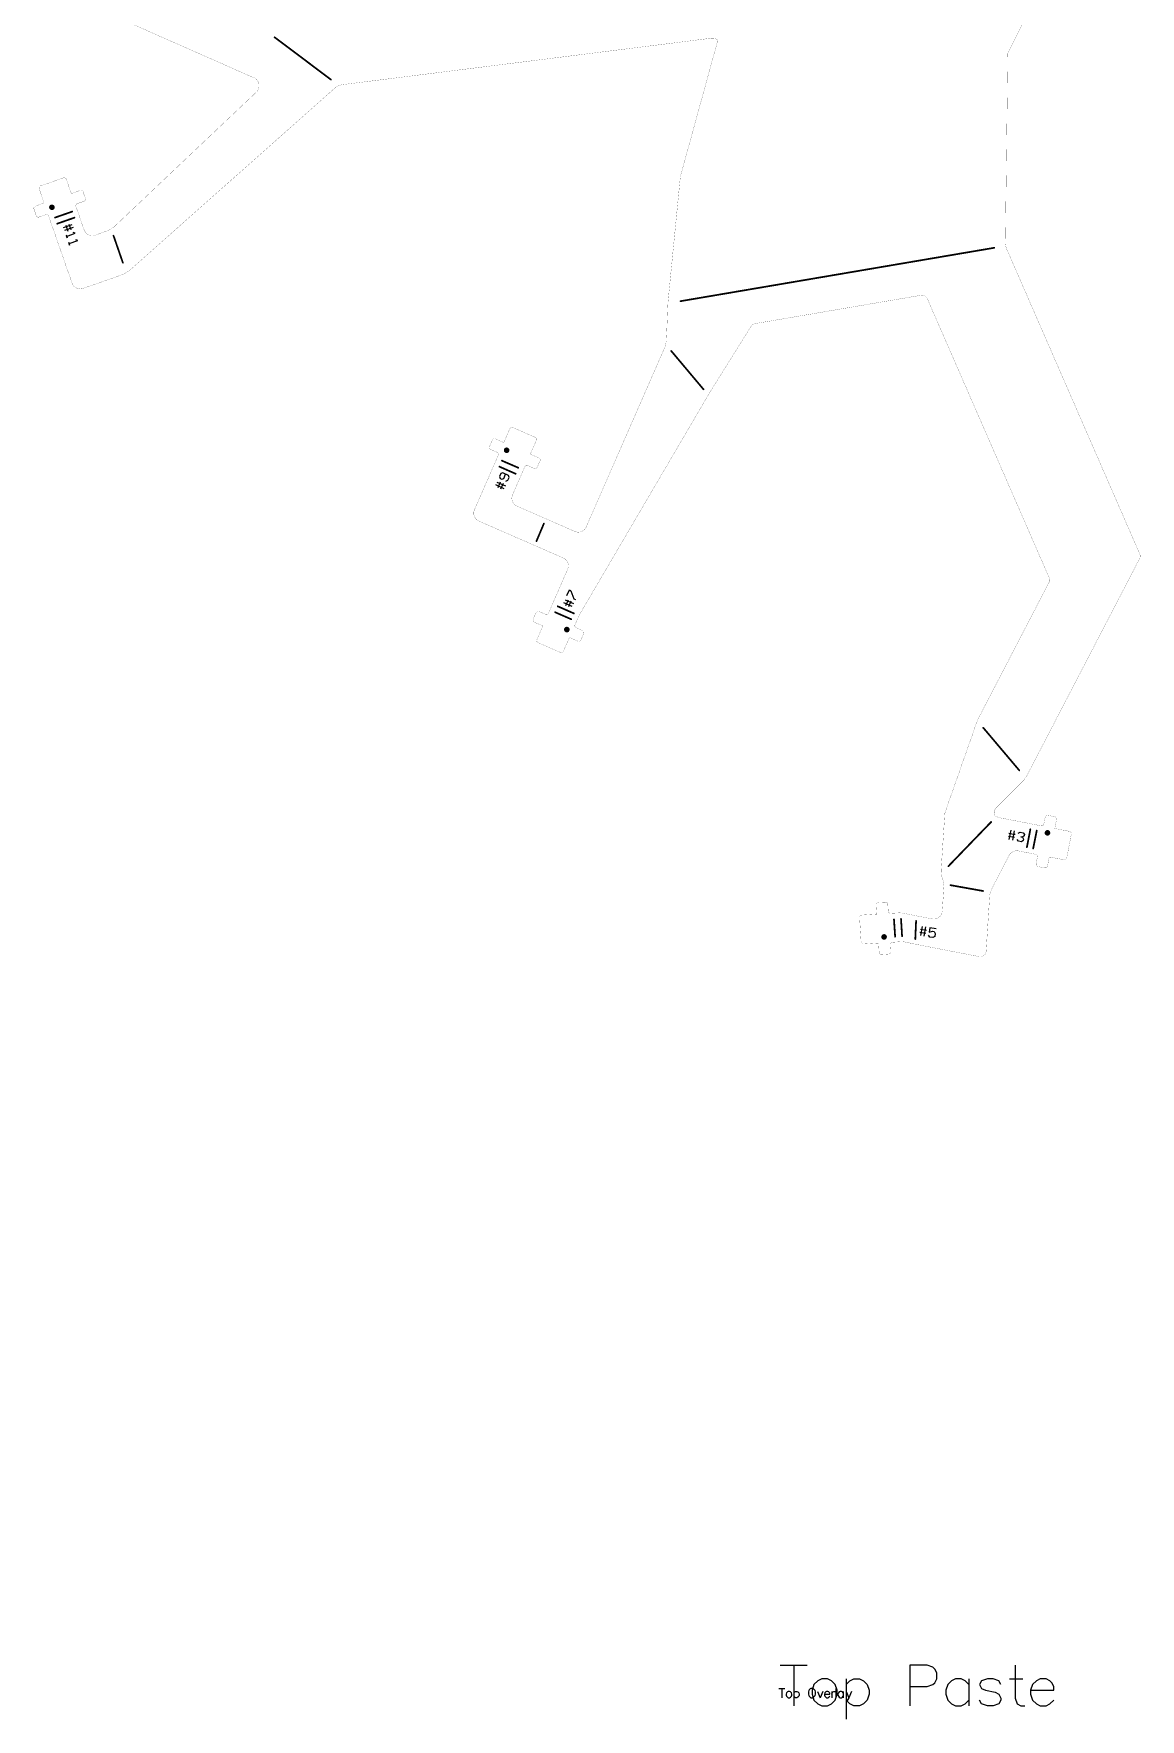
# Model space of a CAD drawing. Extents: x 325 to 617, y 85 to 372.
# Drawn here: x 325.1 to 420.7, y 84.9 to 230.5 of the extents above; entities that cross this region are included whole.
import ezdxf

# ---------------------------------------------------------------- set-up
doc = ezdxf.new("R2010")
doc.units = 0
for name, color, linetype in [('MECHANICAL1', 6, 'CONTINUOUS'), ('TOPOVERLAY', 2, 'CONTINUOUS'), ('TOPPASTE', 8, 'CONTINUOUS')]:
    doc.layers.add(name, color=color, linetype=linetype)

msp = doc.modelspace()

# ---------------------------------------------------------------- linework, layer by layer
at = {"layer": 'MECHANICAL1', "const_width": 0.0127}
for points in [[(409.28, 228.93), (412.02, 234.42)], [(329.79, 233.01), (344.1, 226.69)], [(351.64, 226.08), (383.49, 230.09)], [(383.49, 230.09), (383.92, 230.07)], [(383.92, 230.07), (384, 230.05)], [(380.94, 218.15), (384.14, 229.8)], [(409.01, 212.35), (409.22, 228.71)], [(333.35, 210.03), (351.26, 225.94)], [(351.26, 225.94), (351.64, 226.08)], [(332.03, 213.81), (344.32, 225.45)], [(325.56, 217.1), (325.98, 215.87)], [(325.68, 217.35), (327.66, 218.04)], [(327.91, 217.92), (328.34, 216.69)], [(328.34, 216.69), (329.1, 216.96)], [(379.88, 207.38), (380.94, 218.15)], [(325.23, 215.6), (325.98, 215.87)], [(328.74, 215.56), (329.44, 213.55)], [(328.86, 215.82), (329.43, 216.01)], [(329.35, 216.84), (329.55, 216.27)], [(325.11, 215.35), (325.3, 214.78)], [(325.56, 214.66), (326.13, 214.86)], [(326.38, 214.74), (328.4, 208.95)], [(330.4, 213.09), (331.53, 213.49)], [(331.53, 213.49), (332.03, 213.81)], [(409.01, 212.35), (409.07, 212.02)], [(409.07, 212.02), (420.61, 185.57)], [(329.36, 208.49), (332.85, 209.72)], [(332.85, 209.72), (333.35, 210.03)], [(379.76, 204.67), (379.86, 207.03)], [(379.86, 207.03), (379.88, 207.38)], [(387.39, 205.45), (401.73, 207.9)], [(402.27, 207.6), (412.79, 183.51)], [(379.64, 203.5), (379.72, 203.93)], [(379.72, 203.93), (379.76, 204.67)], [(383.44, 199.44), (387.05, 205.22)], [(372.81, 187.89), (379.64, 203.5)], [(372.24, 180.33), (383.26, 199.13)], [(383.26, 199.13), (383.44, 199.44)], [(364.46, 194.84), (364.7, 195.39)], [(364.96, 195.5), (365.69, 195.18)], [(365.69, 195.18), (366.21, 196.37)], [(366.48, 196.47), (368.4, 195.63)], [(367.98, 194.17), (368.5, 195.37)], [(363.16, 189.38), (365.21, 194.08)], [(364.56, 194.58), (365.11, 194.34)], [(367.98, 194.17), (368.72, 193.85)], [(366.45, 190.67), (367.5, 193.08)], [(367.77, 193.18), (368.32, 192.94)], [(368.58, 193.04), (368.82, 193.59)], [(366.84, 189.68), (371.82, 187.5)], [(363.54, 188.39), (370.82, 185.21)], [(410.83, 166.33), (420.6, 185.14)], [(369.55, 180.44), (371.2, 184.22)], [(406.68, 171.35), (412.77, 183.08)], [(368.74, 180.58), (369.29, 180.34)], [(368.23, 179.93), (368.47, 180.48)], [(368.33, 179.66), (369.07, 179.34)], [(368.55, 178.15), (369.07, 179.34)], [(371.84, 179.44), (372.14, 180.12)], [(371.94, 179.18), (372.49, 178.94)], [(372.14, 180.12), (372.24, 180.33)], [(368.65, 177.89), (370.57, 177.05)], [(370.84, 177.15), (371.36, 178.34)], [(371.36, 178.34), (372.09, 178.02)], [(372.35, 178.12), (372.59, 178.67)], [(403.8, 163.22), (406.53, 170.99)], [(406.53, 170.99), (406.68, 171.35)], [(408.19, 163.59), (410.63, 166.04)], [(410.63, 166.04), (410.83, 166.33)], [(403.46, 158.2), (403.78, 163.09)], [(408.15, 162.92), (408.44, 162.78)], [(408.44, 162.78), (412.1, 162.07)], [(412.33, 162.22), (412.45, 162.81)], [(412.68, 162.97), (413.27, 162.86)], [(413.28, 161.84), (413.43, 162.62)], [(413.28, 161.84), (414.55, 161.59)], [(414.31, 159.29), (414.71, 161.36)], [(407.78, 156.51), (409.33, 159.51)], [(410.14, 159.9), (411.62, 159.61)], [(411.67, 158.79), (411.78, 159.38)], [(412.65, 158.6), (412.8, 159.38)], [(412.8, 159.38), (414.08, 159.14)], [(403.46, 158.2), (403.49, 157.81)], [(403.49, 157.81), (403.64, 157.31)], [(403.64, 157.31), (403.71, 156.87)], [(411.82, 158.55), (412.41, 158.44)], [(403.56, 154.71), (403.71, 156.87)], [(407.35, 151.23), (407.66, 156.1)], [(407.66, 156.1), (407.78, 156.51)], [(396.61, 154.36), (397.91, 154.44)], [(397.86, 155.23), (397.91, 154.44)], [(398.05, 155.45), (398.65, 155.48)], [(398.86, 155.29), (398.89, 154.7)], [(399.11, 154.51), (399.84, 154.55)], [(399.84, 154.55), (400.08, 154.54)], [(400.08, 154.54), (401.23, 154.31)], [(396.42, 154.14), (396.55, 152.05)], [(401.23, 154.31), (401.45, 154.27)], [(401.45, 154.27), (402.67, 154.03)], [(396.76, 151.86), (398.06, 151.94)], [(398.06, 151.94), (398.11, 151.14)], [(399.07, 151.8), (399.11, 151.2)], [(399.26, 152.01), (399.99, 152.06)], [(399.99, 152.06), (400.23, 152.05)], [(400.23, 152.05), (401.07, 151.88)], [(401.07, 151.88), (401.29, 151.83)], [(401.29, 151.83), (406.75, 150.77)], [(398.32, 150.95), (398.92, 150.99)]]:
    msp.add_lwpolyline(points, dxfattribs=at)
at = {"layer": 'MECHANICAL1', "const_width": 0.00635}
for points in [[(383.49, 230.09, 1), (383.5, 230.09, 1)], [(383.49, 230.09, 1), (383.5, 230.09, 1)], [(383.92, 230.07, 1), (383.93, 230.07, 1)], [(383.92, 230.07, 1), (383.93, 230.07, 1)], [(384, 230.05, 1), (384.01, 230.05, 1)], [(384, 230.05, 1), (384.01, 230.05, 1)], [(384.14, 229.8, 1), (384.15, 229.8, 1)], [(384.14, 229.8, 1), (384.15, 229.8, 1)], [(409.22, 228.71, 1), (409.23, 228.71, 1)], [(409.22, 228.71, 1), (409.23, 228.71, 1)], [(409.27, 228.93, 1), (409.28, 228.93, 1)], [(409.27, 228.93, 1), (409.28, 228.93, 1)], [(344.1, 226.69, 1), (344.11, 226.69, 1)], [(344.1, 226.69, 1), (344.11, 226.69, 1)], [(351.26, 225.94, 1), (351.26, 225.94, 1)], [(351.26, 225.94, 1), (351.26, 225.94, 1)], [(351.63, 226.08, 1), (351.64, 226.08, 1)], [(351.63, 226.08, 1), (351.64, 226.08, 1)], [(344.31, 225.45, 1), (344.32, 225.45, 1)], [(344.31, 225.45, 1), (344.32, 225.45, 1)], [(325.55, 217.1, 1), (325.56, 217.1, 1)], [(325.55, 217.1, 1), (325.56, 217.1, 1)], [(325.67, 217.35, 1), (325.68, 217.35, 1)], [(325.67, 217.35, 1), (325.68, 217.35, 1)], [(327.66, 218.04, 1), (327.66, 218.04, 1)], [(327.66, 218.04, 1), (327.66, 218.04, 1)], [(327.91, 217.92, 1), (327.92, 217.92, 1)], [(327.91, 217.92, 1), (327.92, 217.92, 1)], [(329.1, 216.96, 1), (329.1, 216.96, 1)], [(329.1, 216.96, 1), (329.1, 216.96, 1)], [(380.94, 218.15, 1), (380.95, 218.15, 1)], [(380.94, 218.15, 1), (380.95, 218.15, 1)], [(325.23, 215.6, 1), (325.23, 215.6, 1)], [(325.23, 215.6, 1), (325.23, 215.6, 1)], [(325.98, 215.87, 1), (325.99, 215.87, 1)], [(325.98, 215.87, 1), (325.99, 215.87, 1)], [(328.34, 216.69, 1), (328.35, 216.69, 1)], [(328.34, 216.69, 1), (328.35, 216.69, 1)], [(328.74, 215.56, 1), (328.74, 215.56, 1)], [(328.74, 215.56, 1), (328.74, 215.56, 1)], [(328.86, 215.82, 1), (328.87, 215.82, 1)], [(328.86, 215.82, 1), (328.87, 215.82, 1)], [(329.35, 216.84, 1), (329.36, 216.84, 1)], [(329.35, 216.84, 1), (329.36, 216.84, 1)], [(329.43, 216.01, 1), (329.43, 216.01, 1)], [(329.43, 216.01, 1), (329.43, 216.01, 1)], [(329.55, 216.27, 1), (329.56, 216.27, 1)], [(329.55, 216.27, 1), (329.56, 216.27, 1)], [(325.1, 215.35, 1), (325.11, 215.35, 1)], [(325.1, 215.35, 1), (325.11, 215.35, 1)], [(325.3, 214.78, 1), (325.31, 214.78, 1)], [(325.3, 214.78, 1), (325.31, 214.78, 1)], [(325.56, 214.66, 1), (325.56, 214.66, 1)], [(325.56, 214.66, 1), (325.56, 214.66, 1)], [(326.12, 214.86, 1), (326.13, 214.86, 1)], [(326.12, 214.86, 1), (326.13, 214.86, 1)], [(326.38, 214.74, 1), (326.38, 214.74, 1)], [(326.38, 214.74, 1), (326.38, 214.74, 1)], [(329.44, 213.55, 1), (329.45, 213.55, 1)], [(329.44, 213.55, 1), (329.45, 213.55, 1)], [(330.39, 213.09, 1), (330.4, 213.09, 1)], [(330.39, 213.09, 1), (330.4, 213.09, 1)], [(331.53, 213.49, 1), (331.53, 213.49, 1)], [(331.53, 213.49, 1), (331.53, 213.49, 1)], [(332.03, 213.81, 1), (332.03, 213.81, 1)], [(332.03, 213.81, 1), (332.03, 213.81, 1)], [(409, 212.35, 1), (409.01, 212.35, 1)], [(409, 212.35, 1), (409.01, 212.35, 1)], [(409.07, 212.02, 1), (409.08, 212.02, 1)], [(409.07, 212.02, 1), (409.08, 212.02, 1)], [(332.85, 209.72, 1), (332.86, 209.72, 1)], [(332.85, 209.72, 1), (332.86, 209.72, 1)], [(333.35, 210.03, 1), (333.36, 210.03, 1)], [(333.35, 210.03, 1), (333.36, 210.03, 1)], [(328.4, 208.95, 1), (328.41, 208.95, 1)], [(328.4, 208.95, 1), (328.41, 208.95, 1)], [(329.36, 208.49, 1), (329.36, 208.49, 1)], [(329.36, 208.49, 1), (329.36, 208.49, 1)], [(379.85, 207.03, 1), (379.86, 207.03, 1)], [(379.85, 207.03, 1), (379.86, 207.03, 1)], [(379.88, 207.38, 1), (379.89, 207.38, 1)], [(379.88, 207.38, 1), (379.89, 207.38, 1)], [(401.73, 207.9, 1), (401.73, 207.9, 1)], [(401.73, 207.9, 1), (401.73, 207.9, 1)], [(402.27, 207.6, 1), (402.27, 207.6, 1)], [(402.27, 207.6, 1), (402.27, 207.6, 1)], [(387.39, 205.45, 1), (387.39, 205.45, 1)], [(387.39, 205.45, 1), (387.39, 205.45, 1)], [(379.72, 203.93, 1), (379.73, 203.93, 1)], [(379.72, 203.93, 1), (379.73, 203.93, 1)], [(379.75, 204.67, 1), (379.76, 204.67, 1)], [(379.75, 204.67, 1), (379.76, 204.67, 1)], [(387.05, 205.22, 1), (387.05, 205.22, 1)], [(387.05, 205.22, 1), (387.05, 205.22, 1)], [(379.64, 203.5, 1), (379.64, 203.5, 1)], [(379.64, 203.5, 1), (379.64, 203.5, 1)], [(383.25, 199.13, 1), (383.26, 199.13, 1)], [(383.25, 199.13, 1), (383.26, 199.13, 1)], [(383.44, 199.44, 1), (383.44, 199.44, 1)], [(383.44, 199.44, 1), (383.44, 199.44, 1)], [(364.69, 195.39, 1), (364.7, 195.39, 1)], [(364.69, 195.39, 1), (364.7, 195.39, 1)], [(364.96, 195.5, 1), (364.96, 195.5, 1)], [(364.96, 195.5, 1), (364.96, 195.5, 1)], [(365.69, 195.18, 1), (365.7, 195.18, 1)], [(365.69, 195.18, 1), (365.7, 195.18, 1)], [(366.21, 196.37, 1), (366.22, 196.37, 1)], [(366.21, 196.37, 1), (366.22, 196.37, 1)], [(366.47, 196.47, 1), (366.48, 196.47, 1)], [(366.47, 196.47, 1), (366.48, 196.47, 1)], [(368.4, 195.63, 1), (368.4, 195.63, 1)], [(368.4, 195.63, 1), (368.4, 195.63, 1)], [(368.5, 195.37, 1), (368.51, 195.37, 1)], [(368.5, 195.37, 1), (368.51, 195.37, 1)], [(364.45, 194.84, 1), (364.46, 194.84, 1)], [(364.45, 194.84, 1), (364.46, 194.84, 1)], [(364.56, 194.58, 1), (364.56, 194.58, 1)], [(364.56, 194.58, 1), (364.56, 194.58, 1)], [(365.11, 194.34, 1), (365.11, 194.34, 1)], [(365.11, 194.34, 1), (365.11, 194.34, 1)], [(365.21, 194.08, 1), (365.21, 194.08, 1)], [(365.21, 194.08, 1), (365.21, 194.08, 1)], [(367.98, 194.17, 1), (367.99, 194.17, 1)], [(367.98, 194.17, 1), (367.99, 194.17, 1)], [(368.71, 193.85, 1), (368.72, 193.85, 1)], [(368.71, 193.85, 1), (368.72, 193.85, 1)], [(367.5, 193.08, 1), (367.51, 193.08, 1)], [(367.5, 193.08, 1), (367.51, 193.08, 1)], [(367.76, 193.18, 1), (367.77, 193.18, 1)], [(367.76, 193.18, 1), (367.77, 193.18, 1)], [(368.31, 192.94, 1), (368.32, 192.94, 1)], [(368.31, 192.94, 1), (368.32, 192.94, 1)], [(368.58, 193.04, 1), (368.58, 193.04, 1)], [(368.58, 193.04, 1), (368.58, 193.04, 1)], [(368.82, 193.59, 1), (368.82, 193.59, 1)], [(368.82, 193.59, 1), (368.82, 193.59, 1)], [(363.15, 189.38, 1), (363.16, 189.38, 1)], [(363.15, 189.38, 1), (363.16, 189.38, 1)], [(366.45, 190.67, 1), (366.45, 190.67, 1)], [(366.45, 190.67, 1), (366.45, 190.67, 1)], [(366.83, 189.68, 1), (366.84, 189.68, 1)], [(366.83, 189.68, 1), (366.84, 189.68, 1)], [(363.54, 188.39, 1), (363.55, 188.39, 1)], [(363.54, 188.39, 1), (363.55, 188.39, 1)], [(372.8, 187.89, 1), (372.81, 187.89, 1)], [(372.8, 187.89, 1), (372.81, 187.89, 1)], [(371.82, 187.5, 1), (371.82, 187.5, 1)], [(371.82, 187.5, 1), (371.82, 187.5, 1)], [(370.81, 185.21, 1), (370.82, 185.21, 1)], [(370.81, 185.21, 1), (370.82, 185.21, 1)], [(420.6, 185.14, 1), (420.6, 185.14, 1)], [(420.6, 185.14, 1), (420.6, 185.14, 1)], [(420.61, 185.57, 1), (420.62, 185.57, 1)], [(420.61, 185.57, 1), (420.62, 185.57, 1)], [(371.2, 184.22, 1), (371.21, 184.22, 1)], [(371.2, 184.22, 1), (371.21, 184.22, 1)], [(412.78, 183.51, 1), (412.79, 183.51, 1)], [(412.78, 183.51, 1), (412.79, 183.51, 1)], [(412.77, 183.08, 1), (412.77, 183.08, 1)], [(412.77, 183.08, 1), (412.77, 183.08, 1)], [(368.73, 180.58, 1), (368.74, 180.58, 1)], [(368.73, 180.58, 1), (368.74, 180.58, 1)], [(368.23, 179.93, 1), (368.23, 179.93, 1)], [(368.23, 179.93, 1), (368.23, 179.93, 1)], [(368.33, 179.66, 1), (368.34, 179.66, 1)], [(368.33, 179.66, 1), (368.34, 179.66, 1)], [(368.47, 180.48, 1), (368.48, 180.48, 1)], [(368.47, 180.48, 1), (368.48, 180.48, 1)], [(369.06, 179.34, 1), (369.07, 179.34, 1)], [(369.06, 179.34, 1), (369.07, 179.34, 1)], [(369.28, 180.34, 1), (369.29, 180.34, 1)], [(369.28, 180.34, 1), (369.29, 180.34, 1)], [(369.55, 180.44, 1), (369.55, 180.44, 1)], [(369.55, 180.44, 1), (369.55, 180.44, 1)], [(371.84, 179.44, 1), (371.84, 179.44, 1)], [(371.84, 179.44, 1), (371.84, 179.44, 1)], [(371.94, 179.18, 1), (371.95, 179.18, 1)], [(371.94, 179.18, 1), (371.95, 179.18, 1)], [(372.13, 180.12, 1), (372.14, 180.12, 1)], [(372.13, 180.12, 1), (372.14, 180.12, 1)], [(372.24, 180.33, 1), (372.24, 180.33, 1)], [(372.24, 180.33, 1), (372.24, 180.33, 1)], [(368.54, 178.15, 1), (368.55, 178.15, 1)], [(368.54, 178.15, 1), (368.55, 178.15, 1)], [(368.65, 177.89, 1), (368.65, 177.89, 1)], [(368.65, 177.89, 1), (368.65, 177.89, 1)], [(371.35, 178.34, 1), (371.36, 178.34, 1)], [(371.35, 178.34, 1), (371.36, 178.34, 1)], [(372.09, 178.02, 1), (372.09, 178.02, 1)], [(372.09, 178.02, 1), (372.09, 178.02, 1)], [(372.35, 178.12, 1), (372.36, 178.12, 1)], [(372.35, 178.12, 1), (372.36, 178.12, 1)], [(372.49, 178.94, 1), (372.49, 178.94, 1)], [(372.49, 178.94, 1), (372.49, 178.94, 1)], [(372.59, 178.67, 1), (372.6, 178.67, 1)], [(372.59, 178.67, 1), (372.6, 178.67, 1)], [(370.57, 177.05, 1), (370.58, 177.05, 1)], [(370.57, 177.05, 1), (370.58, 177.05, 1)], [(370.83, 177.15, 1), (370.84, 177.15, 1)], [(370.83, 177.15, 1), (370.84, 177.15, 1)], [(406.53, 170.99, 1), (406.53, 170.99, 1)], [(406.53, 170.99, 1), (406.53, 170.99, 1)], [(406.68, 171.35, 1), (406.68, 171.35, 1)], [(406.68, 171.35, 1), (406.68, 171.35, 1)], [(410.63, 166.04, 1), (410.63, 166.04, 1)], [(410.63, 166.04, 1), (410.63, 166.04, 1)], [(410.83, 166.33, 1), (410.84, 166.33, 1)], [(410.83, 166.33, 1), (410.84, 166.33, 1)], [(403.77, 163.09, 1), (403.78, 163.09, 1)], [(403.77, 163.09, 1), (403.78, 163.09, 1)], [(403.8, 163.22, 1), (403.81, 163.22, 1)], [(403.8, 163.22, 1), (403.81, 163.22, 1)], [(408.19, 163.59, 1), (408.19, 163.59, 1)], [(408.19, 163.59, 1), (408.19, 163.59, 1)], [(408.15, 162.92, 1), (408.16, 162.92, 1)], [(408.15, 162.92, 1), (408.16, 162.92, 1)], [(408.43, 162.78, 1), (408.44, 162.78, 1)], [(408.43, 162.78, 1), (408.44, 162.78, 1)], [(412.1, 162.07, 1), (412.1, 162.07, 1)], [(412.1, 162.07, 1), (412.1, 162.07, 1)], [(412.33, 162.22, 1), (412.34, 162.22, 1)], [(412.33, 162.22, 1), (412.34, 162.22, 1)], [(412.44, 162.81, 1), (412.45, 162.81, 1)], [(412.44, 162.81, 1), (412.45, 162.81, 1)], [(412.68, 162.97, 1), (412.69, 162.97, 1)], [(412.68, 162.97, 1), (412.69, 162.97, 1)], [(413.27, 162.86, 1), (413.27, 162.86, 1)], [(413.27, 162.86, 1), (413.27, 162.86, 1)], [(413.27, 161.84, 1), (413.28, 161.84, 1)], [(413.27, 161.84, 1), (413.28, 161.84, 1)], [(413.43, 162.62, 1), (413.43, 162.62, 1)], [(413.43, 162.62, 1), (413.43, 162.62, 1)], [(414.55, 161.59, 1), (414.56, 161.59, 1)], [(414.55, 161.59, 1), (414.56, 161.59, 1)], [(414.71, 161.36, 1), (414.71, 161.36, 1)], [(414.71, 161.36, 1), (414.71, 161.36, 1)], [(409.32, 159.51, 1), (409.33, 159.51, 1)], [(409.32, 159.51, 1), (409.33, 159.51, 1)], [(410.13, 159.9, 1), (410.14, 159.9, 1)], [(410.13, 159.9, 1), (410.14, 159.9, 1)], [(411.62, 159.61, 1), (411.62, 159.61, 1)], [(411.62, 159.61, 1), (411.62, 159.61, 1)], [(411.66, 158.79, 1), (411.67, 158.79, 1)], [(411.66, 158.79, 1), (411.67, 158.79, 1)], [(411.78, 159.38, 1), (411.78, 159.38, 1)], [(411.78, 159.38, 1), (411.78, 159.38, 1)], [(412.8, 159.38, 1), (412.8, 159.38, 1)], [(412.8, 159.38, 1), (412.8, 159.38, 1)], [(414.07, 159.14, 1), (414.08, 159.14, 1)], [(414.07, 159.14, 1), (414.08, 159.14, 1)], [(414.31, 159.29, 1), (414.31, 159.29, 1)], [(414.31, 159.29, 1), (414.31, 159.29, 1)], [(403.46, 158.2, 1), (403.46, 158.2, 1)], [(403.46, 158.2, 1), (403.46, 158.2, 1)], [(403.49, 157.81, 1), (403.49, 157.81, 1)], [(403.49, 157.81, 1), (403.49, 157.81, 1)], [(403.64, 157.31, 1), (403.65, 157.31, 1)], [(403.64, 157.31, 1), (403.65, 157.31, 1)], [(411.82, 158.55, 1), (411.83, 158.55, 1)], [(411.82, 158.55, 1), (411.83, 158.55, 1)], [(412.41, 158.44, 1), (412.42, 158.44, 1)], [(412.41, 158.44, 1), (412.42, 158.44, 1)], [(412.64, 158.6, 1), (412.65, 158.6, 1)], [(412.64, 158.6, 1), (412.65, 158.6, 1)], [(403.7, 156.87, 1), (403.71, 156.87, 1)], [(403.7, 156.87, 1), (403.71, 156.87, 1)], [(407.66, 156.1, 1), (407.67, 156.1, 1)], [(407.66, 156.1, 1), (407.67, 156.1, 1)], [(407.78, 156.51, 1), (407.78, 156.51, 1)], [(407.78, 156.51, 1), (407.78, 156.51, 1)], [(396.61, 154.36, 1), (396.61, 154.36, 1)], [(396.61, 154.36, 1), (396.61, 154.36, 1)], [(397.86, 155.23, 1), (397.86, 155.23, 1)], [(397.86, 155.23, 1), (397.86, 155.23, 1)], [(397.9, 154.44, 1), (397.91, 154.44, 1)], [(397.9, 154.44, 1), (397.91, 154.44, 1)], [(398.04, 155.45, 1), (398.05, 155.45, 1)], [(398.04, 155.45, 1), (398.05, 155.45, 1)], [(398.64, 155.48, 1), (398.65, 155.48, 1)], [(398.64, 155.48, 1), (398.65, 155.48, 1)], [(398.85, 155.29, 1), (398.86, 155.29, 1)], [(398.85, 155.29, 1), (398.86, 155.29, 1)], [(398.89, 154.7, 1), (398.9, 154.7, 1)], [(398.89, 154.7, 1), (398.9, 154.7, 1)], [(399.1, 154.51, 1), (399.11, 154.51, 1)], [(399.1, 154.51, 1), (399.11, 154.51, 1)], [(399.84, 154.55, 1), (399.85, 154.55, 1)], [(399.84, 154.55, 1), (399.85, 154.55, 1)], [(400.08, 154.54, 1), (400.09, 154.54, 1)], [(400.08, 154.54, 1), (400.09, 154.54, 1)], [(403.56, 154.71, 1), (403.57, 154.71, 1)], [(403.56, 154.71, 1), (403.57, 154.71, 1)], [(396.42, 154.14, 1), (396.43, 154.14, 1)], [(396.42, 154.14, 1), (396.43, 154.14, 1)], [(401.23, 154.31, 1), (401.24, 154.31, 1)], [(401.23, 154.31, 1), (401.24, 154.31, 1)], [(401.44, 154.27, 1), (401.45, 154.27, 1)], [(401.44, 154.27, 1), (401.45, 154.27, 1)], [(402.67, 154.03, 1), (402.68, 154.03, 1)], [(402.67, 154.03, 1), (402.68, 154.03, 1)], [(396.55, 152.05, 1), (396.55, 152.05, 1)], [(396.55, 152.05, 1), (396.55, 152.05, 1)], [(396.76, 151.86, 1), (396.77, 151.86, 1)], [(396.76, 151.86, 1), (396.77, 151.86, 1)], [(398.06, 151.94, 1), (398.06, 151.94, 1)], [(398.06, 151.94, 1), (398.06, 151.94, 1)], [(399.07, 151.8, 1), (399.07, 151.8, 1)], [(399.07, 151.8, 1), (399.07, 151.8, 1)], [(399.25, 152.01, 1), (399.26, 152.01, 1)], [(399.25, 152.01, 1), (399.26, 152.01, 1)], [(399.99, 152.06, 1), (400, 152.06, 1)], [(399.99, 152.06, 1), (400, 152.06, 1)], [(400.23, 152.05, 1), (400.24, 152.05, 1)], [(400.23, 152.05, 1), (400.24, 152.05, 1)], [(401.07, 151.88, 1), (401.08, 151.88, 1)], [(401.07, 151.88, 1), (401.08, 151.88, 1)], [(401.28, 151.83, 1), (401.29, 151.83, 1)], [(401.28, 151.83, 1), (401.29, 151.83, 1)], [(398.11, 151.14, 1), (398.11, 151.14, 1)], [(398.11, 151.14, 1), (398.11, 151.14, 1)], [(398.32, 150.95, 1), (398.32, 150.95, 1)], [(398.32, 150.95, 1), (398.32, 150.95, 1)], [(398.92, 150.99, 1), (398.92, 150.99, 1)], [(398.92, 150.99, 1), (398.92, 150.99, 1)], [(399.1, 151.2, 1), (399.11, 151.2, 1)], [(399.1, 151.2, 1), (399.11, 151.2, 1)], [(406.75, 150.77, 1), (406.75, 150.77, 1)], [(406.75, 150.77, 1), (406.75, 150.77, 1)], [(407.34, 151.23, 1), (407.35, 151.23, 1)], [(407.34, 151.23, 1), (407.35, 151.23, 1)]]:
    msp.add_lwpolyline(points, format="xyb", close=True, dxfattribs=at)
at = {"layer": 'MECHANICAL1', "const_width": 0.0127}
for points in [[(384, 230.05, -0.414214), (384.14, 229.8)], [(409.22, 228.71, -0.113065), (409.28, 228.93)], [(344.1, 226.69, -0.535539), (344.32, 225.45)], [(325.56, 217.1, -0.414214), (325.68, 217.35)], [(327.66, 218.04, -0.414214), (327.91, 217.92)], [(329.1, 216.96, -0.414214), (329.35, 216.84)], [(325.11, 215.35, -0.414214), (325.23, 215.6)], [(328.74, 215.56, -0.414214), (328.86, 215.82)], [(329.55, 216.27, -0.414214), (329.43, 216.01)], [(325.56, 214.66, -0.414214), (325.3, 214.78)], [(326.13, 214.86, -0.414214), (326.38, 214.74)], [(330.4, 213.09, -0.414214), (329.44, 213.55)], [(329.36, 208.49, -0.414214), (328.4, 208.95)], [(401.73, 207.9, -0.344834), (402.27, 207.6)], [(387.05, 205.22, -0.214103), (387.39, 205.45)], [(364.7, 195.39, -0.414214), (364.96, 195.5)], [(366.21, 196.37, -0.414214), (366.48, 196.47)], [(368.4, 195.63, -0.414214), (368.5, 195.37)], [(364.56, 194.58, -0.414214), (364.46, 194.84)], [(365.11, 194.34, -0.414214), (365.21, 194.08)], [(368.72, 193.85, -0.414214), (368.82, 193.59)], [(367.5, 193.08, -0.414214), (367.77, 193.18)], [(368.58, 193.04, -0.414214), (368.32, 192.94)], [(363.54, 188.39, -0.414214), (363.16, 189.38)], [(366.84, 189.68, -0.414214), (366.45, 190.67)], [(372.81, 187.89, -0.414214), (371.82, 187.5)], [(370.82, 185.21, -0.414214), (371.2, 184.22)], [(420.61, 185.57, -0.226343), (420.6, 185.14)], [(412.79, 183.51, -0.226343), (412.77, 183.08)], [(368.47, 180.48, -0.414214), (368.74, 180.58)], [(368.33, 179.66, -0.414214), (368.23, 179.93)], [(369.55, 180.44, -0.414214), (369.29, 180.34)], [(371.94, 179.18, -0.414214), (371.84, 179.44)], [(368.65, 177.89, -0.414214), (368.55, 178.15)], [(372.35, 178.12, -0.414214), (372.09, 178.02)], [(372.49, 178.94, -0.414214), (372.59, 178.67)], [(370.84, 177.15, -0.414214), (370.57, 177.05)], [(403.78, 163.09, -0.068302), (403.8, 163.22)], [(408.15, 162.92, -0.383566), (408.19, 163.59)], [(412.33, 162.22, -0.414214), (412.1, 162.07)], [(412.45, 162.81, -0.414214), (412.68, 162.97)], [(413.27, 162.86, -0.414214), (413.43, 162.62)], [(414.55, 161.59, -0.414214), (414.71, 161.36)], [(409.33, 159.51, -0.33332), (410.14, 159.9)], [(411.62, 159.61, -0.414214), (411.78, 159.38)], [(411.82, 158.55, -0.414214), (411.67, 158.79)], [(414.31, 159.29, -0.414214), (414.08, 159.14)], [(412.65, 158.6, -0.414214), (412.41, 158.44)], [(396.42, 154.14, -0.414214), (396.61, 154.36)], [(397.86, 155.23, -0.414214), (398.05, 155.45)], [(398.65, 155.48, -0.414214), (398.86, 155.29)], [(399.11, 154.51, -0.414214), (398.89, 154.7)], [(403.56, 154.71, -0.451763), (402.67, 154.03)], [(396.76, 151.86, -0.414214), (396.55, 152.05)], [(399.07, 151.8, -0.414214), (399.26, 152.01)], [(398.32, 150.95, -0.414214), (398.11, 151.14)], [(399.11, 151.2, -0.414214), (398.92, 150.99)], [(407.35, 151.23, -0.451763), (406.75, 150.77)]]:
    msp.add_lwpolyline(points, format="xyb", dxfattribs=at)
at = {"layer": 'TOPOVERLAY'}
for p, q in [((327.67, 213.74), (328.42, 214)), ((328.51, 213.75), (327.75, 213.49)), ((327.87, 213.95), (328.05, 213.45)), ((327.88, 213.11), (327.97, 212.86)), ((327.93, 212.99), (328.68, 213.25)), ((327.97, 212.86), (327.93, 212.99)), ((328.13, 214.04), (328.26, 213.66)), ((328.14, 212.36), (328.9, 212.62)), ((328.26, 213.66), (328.3, 213.54)), ((328.68, 213.25), (328.51, 213.33)), ((328.9, 212.62), (328.73, 212.7)), ((328.1, 212.48), (328.19, 212.23)), ((328.19, 212.23), (328.14, 212.36)), ((365.43, 192.49), (365.32, 192.25)), ((365.32, 192.25), (365.39, 192.07)), ((365.61, 192.56), (365.43, 192.49)), ((366.09, 192.34), (365.61, 192.56)), ((365.69, 192.08), (365.85, 192.45)), ((366.16, 192.16), (366.09, 192.34)), ((365.73, 191.19), (365, 191.51)), ((365.1, 191.76), (365.84, 191.43)), ((365.19, 191.28), (365.35, 191.65)), ((365.35, 191.65), (365.4, 191.77)), ((365.39, 192.07), (365.51, 192.01)), ((365.43, 191.18), (365.65, 191.66)), ((365.51, 192.01), (365.69, 192.08)), ((365.88, 191.85), (366.05, 191.92)), ((366.05, 191.92), (366.16, 192.16)), ((371.14, 181.95), (371.36, 182.44)), ((371.36, 182.44), (371.48, 182.38)), ((371.48, 182.38), (371.75, 181.68)), ((371.6, 181.01), (370.87, 181.34)), ((370.98, 181.58), (371.71, 181.26)), ((371.06, 181.11), (371.22, 181.47)), ((371.22, 181.47), (371.28, 181.6)), ((371.3, 181), (371.52, 181.49)), ((371.75, 181.68), (371.87, 181.62)), ((409.35, 160.89), (409.51, 161.68)), ((409.77, 161.63), (409.62, 160.84)), ((409.27, 161.18), (409.8, 161.08)), ((409.32, 161.44), (409.72, 161.36)), ((409.72, 161.36), (409.85, 161.34)), ((410.14, 160.74), (410.03, 160.9)), ((410.13, 161.42), (410.29, 161.52)), ((410.4, 160.69), (410.14, 160.74)), ((410.29, 161.52), (410.55, 161.47)), ((410.48, 161.08), (410.35, 161.11)), ((410.35, 161.11), (410.48, 161.08)), ((410.56, 160.79), (410.4, 160.69)), ((410.63, 161.19), (410.48, 161.08)), ((410.48, 161.08), (410.58, 160.92)), ((410.55, 161.47), (410.66, 161.32)), ((410.58, 160.92), (410.56, 160.79)), ((410.66, 161.32), (410.63, 161.19)), ((401.67, 153.14), (402.06, 153.07)), ((401.7, 152.59), (401.84, 153.38)), ((402.11, 153.34), (401.97, 152.55)), ((402.06, 153.07), (402.19, 153.05)), ((402.5, 153.27), (402.43, 152.87)), ((402.43, 152.87), (402.72, 152.96)), ((403.02, 153.17), (402.5, 153.27)), ((402.72, 152.96), (402.85, 152.93)), ((402.85, 152.93), (402.95, 152.78)), ((401.62, 152.88), (402.14, 152.79)), ((402.49, 152.46), (402.38, 152.61)), ((402.75, 152.41), (402.49, 152.46)), ((402.91, 152.52), (402.75, 152.41)), ((402.95, 152.78), (402.91, 152.52)), ((389.44, 87.55), (389.97, 87.55)), ((389.71, 87.55), (389.71, 86.75)), ((392.07, 87.44), (392.03, 87.36)), ((392.15, 87.52), (392.07, 87.44)), ((392.22, 87.55), (392.15, 87.52)), ((392.38, 87.55), (392.22, 87.55)), ((392.45, 87.52), (392.38, 87.55)), ((392.53, 87.44), (392.45, 87.52)), ((392.57, 87.36), (392.53, 87.44)), ((394.38, 87.55), (394.38, 86.75)), ((390.11, 87.17), (390.07, 87.06)), ((390.07, 87.06), (390.07, 86.98)), ((390.07, 86.98), (390.11, 86.87)), ((390.18, 87.25), (390.11, 87.17)), ((390.11, 86.87), (390.18, 86.79)), ((390.26, 87.29), (390.18, 87.25)), ((390.18, 86.79), (390.26, 86.75)), ((390.37, 87.29), (390.26, 87.29)), ((390.26, 86.75), (390.37, 86.75)), ((390.45, 87.25), (390.37, 87.29)), ((390.37, 86.75), (390.45, 86.79)), ((390.53, 87.17), (390.45, 87.25)), ((390.45, 86.79), (390.53, 86.87)), ((390.56, 87.06), (390.53, 87.17)), ((390.53, 86.87), (390.56, 86.98)), ((390.56, 86.98), (390.56, 87.06)), ((390.74, 87.29), (390.74, 86.49)), ((390.74, 87.17), (390.82, 87.25)), ((390.82, 86.79), (390.74, 86.87)), ((390.82, 87.25), (390.89, 87.29)), ((390.89, 86.75), (390.82, 86.79)), ((390.89, 87.29), (391.01, 87.29)), ((391.01, 86.75), (390.89, 86.75)), ((391.01, 87.29), (391.08, 87.25)), ((391.08, 86.79), (391.01, 86.75)), ((391.08, 87.25), (391.16, 87.17)), ((391.16, 86.87), (391.08, 86.79)), ((391.16, 87.17), (391.2, 87.06)), ((391.2, 86.98), (391.16, 86.87)), ((391.2, 87.06), (391.2, 86.98)), ((392.03, 87.36), (392, 87.25)), ((392, 87.25), (392, 87.06)), ((392, 87.06), (392.03, 86.94)), ((392.03, 86.94), (392.07, 86.87)), ((392.07, 86.87), (392.15, 86.79)), ((392.15, 86.79), (392.22, 86.75)), ((392.22, 86.75), (392.38, 86.75)), ((392.38, 86.75), (392.45, 86.79)), ((392.45, 86.79), (392.53, 86.87)), ((392.53, 86.87), (392.57, 86.94)), ((392.61, 87.25), (392.57, 87.36)), ((392.57, 86.94), (392.61, 87.06)), ((392.61, 87.06), (392.61, 87.25)), ((392.79, 87.29), (393.02, 86.75)), ((393.25, 87.29), (393.02, 86.75)), ((393.42, 87.17), (393.38, 87.06)), ((393.38, 87.06), (393.84, 87.06)), ((393.38, 87.06), (393.38, 86.98)), ((393.38, 86.98), (393.42, 86.87)), ((393.49, 87.25), (393.42, 87.17)), ((393.42, 86.87), (393.49, 86.79)), ((393.57, 87.29), (393.49, 87.25)), ((393.49, 86.79), (393.57, 86.75)), ((393.68, 87.29), (393.57, 87.29)), ((393.57, 86.75), (393.68, 86.75)), ((393.76, 87.25), (393.68, 87.29)), ((393.68, 86.75), (393.76, 86.79)), ((393.8, 87.21), (393.76, 87.25)), ((393.76, 86.79), (393.84, 86.87)), ((393.84, 87.13), (393.8, 87.21)), ((393.84, 87.06), (393.84, 87.13)), ((394.01, 87.29), (394.01, 86.75)), ((394.01, 87.06), (394.05, 87.17)), ((394.05, 87.17), (394.12, 87.25)), ((394.12, 87.25), (394.2, 87.29)), ((394.2, 87.29), (394.31, 87.29)), ((394.59, 87.17), (394.55, 87.06)), ((394.55, 87.06), (394.55, 86.98)), ((394.55, 86.98), (394.59, 86.87)), ((394.67, 87.25), (394.59, 87.17)), ((394.59, 86.87), (394.67, 86.79)), ((394.74, 87.29), (394.67, 87.25)), ((394.67, 86.79), (394.74, 86.75)), ((394.86, 87.29), (394.74, 87.29)), ((394.74, 86.75), (394.86, 86.75)), ((394.93, 87.25), (394.86, 87.29)), ((394.86, 86.75), (394.93, 86.79)), ((395.01, 87.17), (394.93, 87.25)), ((394.93, 86.79), (395.01, 86.87)), ((395.01, 87.29), (395.01, 86.75)), ((395.26, 86.49), (395.22, 86.49)), ((395.26, 87.29), (395.49, 86.75)), ((395.34, 86.52), (395.26, 86.49)), ((395.41, 86.6), (395.34, 86.52)), ((395.49, 86.75), (395.41, 86.6)), ((395.72, 87.29), (395.49, 86.75))]:
    msp.add_line(p, q, dxfattribs=at)
at = {"layer": 'TOPOVERLAY', "const_width": 0.15}
for points in [[(345.9, 230.18), (350.76, 226.53)], [(326.93, 214.61), (328.42, 215.13)], [(327.11, 214.08), (328.6, 214.6)], [(331.98, 213.05), (332.79, 210.71)], [(380.96, 207.39), (408.05, 212)], [(380.15, 203.09), (382.94, 199.77)], [(365.53, 193.61), (366.94, 193)], [(365.3, 193.1), (366.71, 192.48)], [(368.51, 186.66), (369.15, 188.17)], [(370.12, 180.52), (371.52, 179.91)], [(370.35, 181.03), (371.74, 180.42)], [(407.1, 170.54), (410.21, 166.86)], [(404.09, 158.58), (407.78, 162.4)], [(410.87, 160.22), (411.17, 161.77)], [(411.41, 160.11), (411.72, 161.66)], [(404.28, 156.94), (407.08, 156.44)], [(399.39, 153.98), (399.49, 152.49)], [(400, 154.02), (400.09, 152.53)], [(401.23, 152.29), (401.3, 153.86)]]:
    msp.add_lwpolyline(points, dxfattribs=at)
at = {"layer": 'TOPOVERLAY'}
for points, const_width in [([(345.86, 230.18, 1), (345.94, 230.18, 1)], 0.075), ([(350.72, 226.53, 1), (350.8, 226.53, 1)], 0.075), ([(326.77, 215.5, 1), (326.55, 215.5, 1)], 0.254), ([(326.48, 215.5, 1), (326.61, 215.5, 1)], 0.127), ([(326.71, 215.5, 1), (326.84, 215.5, 1)], 0.127), ([(326.89, 214.61, 1), (326.97, 214.61, 1)], 0.075), ([(327.08, 214.08, 1), (327.15, 214.08, 1)], 0.075), ([(328.38, 215.13, 1), (328.45, 215.13, 1)], 0.075), ([(328.56, 214.6, 1), (328.64, 214.6, 1)], 0.075), ([(331.94, 213.05, 1), (332.01, 213.05, 1)], 0.075), ([(408.02, 212, 1), (408.09, 212, 1)], 0.075), ([(332.76, 210.71, 1), (332.83, 210.71, 1)], 0.075), ([(380.92, 207.39, 1), (381, 207.39, 1)], 0.075), ([(380.11, 203.09, 1), (380.18, 203.09, 1)], 0.075), ([(382.9, 199.77, 1), (382.97, 199.77, 1)], 0.075), ([(365.49, 193.61, 1), (365.57, 193.61, 1)], 0.075), ([(366.05, 194.51, 1), (365.82, 194.51, 1)], 0.254), ([(365.76, 194.51, 1), (365.89, 194.51, 1)], 0.127), ([(365.98, 194.51, 1), (366.11, 194.51, 1)], 0.127), ([(365.27, 193.1, 1), (365.34, 193.1, 1)], 0.075), ([(366.68, 192.48, 1), (366.75, 192.48, 1)], 0.075), ([(366.9, 193, 1), (366.98, 193, 1)], 0.075), ([(369.11, 188.17, 1), (369.19, 188.17, 1)], 0.075), ([(368.47, 186.66, 1), (368.55, 186.66, 1)], 0.075), ([(370.09, 180.52, 1), (370.16, 180.52, 1)], 0.075), ([(370.31, 181.03, 1), (370.39, 181.03, 1)], 0.075), ([(371.25, 179.02, 1), (371.02, 179.02, 1)], 0.254), ([(370.96, 179.02, 1), (371.09, 179.02, 1)], 0.127), ([(371.18, 179.02, 1), (371.31, 179.02, 1)], 0.127), ([(371.48, 179.91, 1), (371.55, 179.91, 1)], 0.075), ([(371.7, 180.42, 1), (371.78, 180.42, 1)], 0.075), ([(407.06, 170.54, 1), (407.13, 170.54, 1)], 0.075), ([(410.17, 166.86, 1), (410.25, 166.86, 1)], 0.075), ([(407.74, 162.4, 1), (407.82, 162.4, 1)], 0.075), ([(411.13, 161.77, 1), (411.2, 161.77, 1)], 0.075), ([(411.68, 161.66, 1), (411.75, 161.66, 1)], 0.075), ([(412.76, 161.46, 1), (412.53, 161.46, 1)], 0.254), ([(410.83, 160.22, 1), (410.9, 160.22, 1)], 0.075), ([(411.38, 160.11, 1), (411.45, 160.11, 1)], 0.075), ([(412.47, 161.46, 1), (412.6, 161.46, 1)], 0.127), ([(412.69, 161.46, 1), (412.82, 161.46, 1)], 0.127), ([(404.05, 158.58, 1), (404.12, 158.58, 1)], 0.075), ([(404.24, 156.94, 1), (404.31, 156.94, 1)], 0.075), ([(407.04, 156.44, 1), (407.12, 156.44, 1)], 0.075), ([(399.35, 153.98, 1), (399.43, 153.98, 1)], 0.075), ([(399.96, 154.02, 1), (400.04, 154.02, 1)], 0.075), ([(401.27, 153.86, 1), (401.34, 153.86, 1)], 0.075), ([(398.65, 152.47, 1), (398.42, 152.47, 1)], 0.254), ([(398.36, 152.47, 1), (398.49, 152.47, 1)], 0.127), ([(398.58, 152.47, 1), (398.71, 152.47, 1)], 0.127), ([(399.45, 152.49, 1), (399.52, 152.49, 1)], 0.075), ([(400.05, 152.53, 1), (400.13, 152.53, 1)], 0.075), ([(401.19, 152.29, 1), (401.27, 152.29, 1)], 0.075)]:
    msp.add_lwpolyline(points, format="xyb", close=True, dxfattribs=dict(at, const_width=const_width))
at = {"layer": 'TOPPASTE'}
for p, q in [((389.57, 89.55), (391.9, 89.55)), ((390.73, 89.55), (390.73, 86.05)), ((402.25, 89.55), (400.75, 89.55)), ((400.75, 89.55), (400.75, 86.05)), ((402.75, 89.39), (402.25, 89.55)), ((402.91, 89.22), (402.75, 89.39)), ((403.08, 88.89), (402.91, 89.22)), ((403.08, 88.39), (403.08, 88.89)), ((409.86, 89.55), (409.86, 86.72)), ((392.48, 87.89), (392.31, 87.39)), ((392.31, 87.39), (392.31, 87.05)), ((392.81, 88.22), (392.48, 87.89)), ((393.15, 88.39), (392.81, 88.22)), ((393.65, 88.39), (393.15, 88.39)), ((393.98, 88.22), (393.65, 88.39)), ((394.31, 87.89), (393.98, 88.22)), ((394.48, 87.39), (394.31, 87.89)), ((394.48, 87.05), (394.48, 87.39)), ((395.25, 88.39), (395.25, 84.89)), ((395.25, 87.89), (395.58, 88.22)), ((395.58, 88.22), (395.91, 88.39)), ((395.91, 88.39), (396.41, 88.39)), ((396.41, 88.39), (396.75, 88.22)), ((396.75, 88.22), (397.08, 87.89)), ((397.08, 87.89), (397.25, 87.39)), ((397.25, 87.39), (397.25, 87.05)), ((400.75, 87.72), (402.25, 87.72)), ((402.25, 87.72), (402.75, 87.89)), ((402.75, 87.89), (402.91, 88.05)), ((402.91, 88.05), (403.08, 88.39)), ((404.03, 87.89), (403.86, 87.39)), ((403.86, 87.39), (403.86, 87.05)), ((404.36, 88.22), (404.03, 87.89)), ((404.7, 88.39), (404.36, 88.22)), ((405.2, 88.39), (404.7, 88.39)), ((405.53, 88.22), (405.2, 88.39)), ((405.86, 87.89), (405.53, 88.22)), ((405.86, 88.39), (405.86, 86.05)), ((406.96, 88.22), (406.79, 87.89)), ((406.79, 87.89), (406.96, 87.55)), ((407.46, 88.39), (406.96, 88.22)), ((406.96, 87.55), (407.29, 87.39)), ((407.29, 87.39), (408.13, 87.22)), ((407.96, 88.39), (407.46, 88.39)), ((408.46, 88.22), (407.96, 88.39)), ((408.63, 87.89), (408.46, 88.22)), ((409.36, 88.39), (410.53, 88.39)), ((411.36, 87.89), (411.19, 87.39)), ((411.19, 87.39), (413.19, 87.39)), ((411.19, 87.39), (411.19, 87.05)), ((411.69, 88.22), (411.36, 87.89)), ((412.03, 88.39), (411.69, 88.22)), ((412.53, 88.39), (412.03, 88.39)), ((412.86, 88.22), (412.53, 88.39)), ((413.03, 88.05), (412.86, 88.22)), ((413.19, 87.72), (413.03, 88.05)), ((413.19, 87.39), (413.19, 87.72)), ((392.31, 87.05), (392.48, 86.55)), ((392.48, 86.55), (392.81, 86.22)), ((392.81, 86.22), (393.15, 86.05)), ((393.15, 86.05), (393.65, 86.05)), ((393.65, 86.05), (393.98, 86.22)), ((393.98, 86.22), (394.31, 86.55)), ((394.31, 86.55), (394.48, 87.05)), ((395.58, 86.22), (395.25, 86.55)), ((395.91, 86.05), (395.58, 86.22)), ((396.41, 86.05), (395.91, 86.05)), ((396.75, 86.22), (396.41, 86.05)), ((397.08, 86.55), (396.75, 86.22)), ((397.25, 87.05), (397.08, 86.55)), ((403.86, 87.05), (404.03, 86.55)), ((404.03, 86.55), (404.36, 86.22)), ((404.36, 86.22), (404.7, 86.05)), ((404.7, 86.05), (405.2, 86.05)), ((405.2, 86.05), (405.53, 86.22)), ((405.53, 86.22), (405.86, 86.55)), ((406.96, 86.22), (406.79, 86.55)), ((407.46, 86.05), (406.96, 86.22)), ((407.96, 86.05), (407.46, 86.05)), ((408.46, 86.22), (407.96, 86.05)), ((408.13, 87.22), (408.46, 87.05)), ((408.46, 87.05), (408.63, 86.72)), ((408.63, 86.55), (408.46, 86.22)), ((408.63, 86.72), (408.63, 86.55)), ((409.86, 86.72), (410.03, 86.22)), ((410.03, 86.22), (410.36, 86.05)), ((410.36, 86.05), (410.69, 86.05)), ((411.19, 87.05), (411.36, 86.55)), ((411.36, 86.55), (411.69, 86.22)), ((411.69, 86.22), (412.03, 86.05)), ((412.03, 86.05), (412.53, 86.05)), ((412.53, 86.05), (412.86, 86.22)), ((412.86, 86.22), (413.19, 86.55))]:
    msp.add_line(p, q, dxfattribs=at)

doc.saveas('drawing.dxf')
